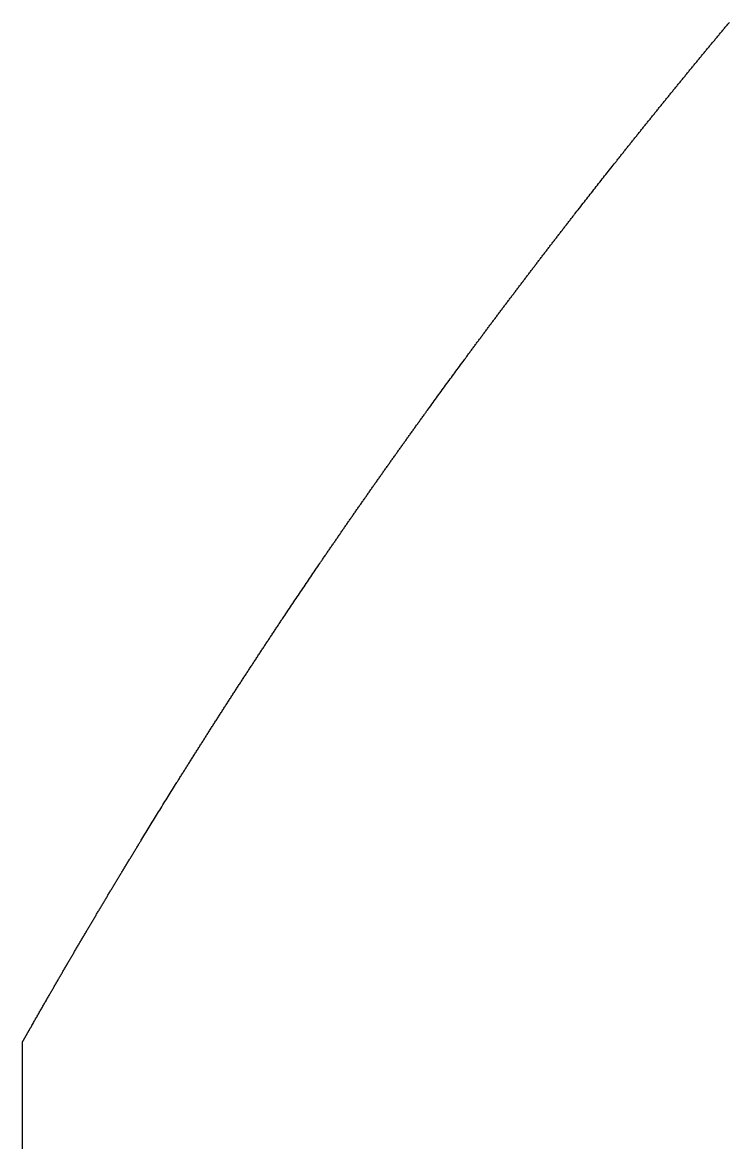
# Model space of a CAD drawing. Header units: millimetres. Extents: x 0 to 610, y 0 to 457.
# Drawn here: x 116 to 118.255, y 99.384 to 102.958 of the extents above; entities that cross this region are included whole.
import ezdxf

# ---------------------------------------------------------------- set-up
doc = ezdxf.new("R2010")
doc.units = ezdxf.units.MM
doc.layers.add('CUT_AIRCRAFT', color=7, linetype='Continuous')

msp = doc.modelspace()

# ---------------------------------------------------------------- linework, layer by layer
at = {"layer": 'CUT_AIRCRAFT'}
msp.add_lwpolyline([(116, 79.10959), (116, 99.70449), (116.00012, 99.70471), (116.00025, 99.70493), (116.00037, 99.70514), (116.00049, 99.70536), (116.00061, 99.70558), (116.00073, 99.70579), (116.00086, 99.70601), (116.00098, 99.70623), (116.0011, 99.70644), (116.00122, 99.70666), (116.00135, 99.70688), (116.00147, 99.70709), (116.00159, 99.70731), (116.00171, 99.70753), (116.00184, 99.70774), (116.00196, 99.70796), (116.00208, 99.70818), (116.0022, 99.70839), (116.00233, 99.70861), (116.00245, 99.70883), (116.00257, 99.70904), (116.00269, 99.70926), (116.00282, 99.70948), (116.00294, 99.70969), (116.00306, 99.70991), (116.00319, 99.71013), (116.00331, 99.71034), (116.00343, 99.71056), (116.00355, 99.71077), (116.00368, 99.71099), (116.0038, 99.71121), (116.00392, 99.71142), (116.00404, 99.71164), (116.00417, 99.71186), (116.00429, 99.71207), (116.00441, 99.71229), (116.00453, 99.71251), (116.00466, 99.71272), (116.00478, 99.71294), (116.0049, 99.71316), (116.00502, 99.71337), (116.00515, 99.71359), (116.00527, 99.71381), (116.00539, 99.71402), (116.00551, 99.71424), (116.00564, 99.71446), (116.00576, 99.71467), (116.00588, 99.71489), (116.006, 99.71511), (116.00613, 99.71532), (116.00625, 99.71554), (116.00637, 99.71576), (116.00649, 99.71597), (116.00662, 99.71619), (116.00674, 99.71641), (116.00686, 99.71662), (116.00698, 99.71684), (116.00711, 99.71706), (116.00723, 99.71727), (116.00735, 99.71749), (116.00748, 99.7177), (116.0076, 99.71792), (116.00772, 99.71814), (116.00784, 99.71835), (116.00797, 99.71857), (116.00809, 99.71879), (116.00821, 99.719), (116.00833, 99.71922), (116.00846, 99.71944), (116.00858, 99.71965), (116.0087, 99.71987), (116.00882, 99.72009), (116.00895, 99.7203), (116.00907, 99.72052), (116.00919, 99.72074), (116.00931, 99.72095), (116.00944, 99.72117), (116.00956, 99.72139), (116.00968, 99.7216), (116.00981, 99.72182), (116.00993, 99.72204), (116.01005, 99.72225), (116.01017, 99.72247), (116.0103, 99.72268), (116.01042, 99.7229), (116.01054, 99.72312), (116.01066, 99.72333), (116.01079, 99.72355), (116.01091, 99.72377), (116.01103, 99.72398), (116.01115, 99.7242), (116.01128, 99.72442), (116.0114, 99.72463), (116.01152, 99.72485), (116.01165, 99.72507), (116.01177, 99.72528), (116.01189, 99.7255), (116.01201, 99.72572), (116.01214, 99.72593), (116.01226, 99.72615), (116.01238, 99.72637), (116.0125, 99.72658), (116.01263, 99.7268), (116.01275, 99.72701), (116.01287, 99.72723), (116.013, 99.72745), (116.01312, 99.72766), (116.01324, 99.72788), (116.01336, 99.7281), (116.01349, 99.72831), (116.01361, 99.72853), (116.01373, 99.72875), (116.01385, 99.72896), (116.01398, 99.72918), (116.0141, 99.7294), (116.01422, 99.72961), (116.01435, 99.72983), (116.01447, 99.73005), (116.01459, 99.73026), (116.01471, 99.73048), (116.01484, 99.73069), (116.01496, 99.73091), (116.01508, 99.73113), (116.0152, 99.73134), (116.01533, 99.73156), (116.01545, 99.73178), (116.01557, 99.73199), (116.0157, 99.73221), (116.01582, 99.73243), (116.01594, 99.73264), (116.01606, 99.73286), (116.01619, 99.73308), (116.01631, 99.73329), (116.01643, 99.73351), (116.01656, 99.73372), (116.01668, 99.73394), (116.0168, 99.73416), (116.01692, 99.73437), (116.01705, 99.73459), (116.01717, 99.73481), (116.01729, 99.73502), (116.01741, 99.73524), (116.01754, 99.73546), (116.01766, 99.73567), (116.01778, 99.73589), (116.01791, 99.73611), (116.01803, 99.73632), (116.01815, 99.73654), (116.01827, 99.73675), (116.0184, 99.73697), (116.01852, 99.73719), (116.01864, 99.7374), (116.01877, 99.73762), (116.01889, 99.73784), (116.01901, 99.73805), (116.01913, 99.73827), (116.01926, 99.73849), (116.01938, 99.7387), (116.0195, 99.73892), (116.01963, 99.73914), (116.01975, 99.73935), (116.01987, 99.73957), (116.01999, 99.73978), (116.02012, 99.74), (116.02024, 99.74022), (116.02036, 99.74043), (116.02049, 99.74065), (116.02061, 99.74087), (116.02073, 99.74108), (116.02085, 99.7413), (116.02098, 99.74152), (116.0211, 99.74173), (116.02122, 99.74195), (116.02135, 99.74216), (116.02147, 99.74238), (116.02159, 99.7426), (116.02171, 99.74281), (116.02184, 99.74303), (116.02196, 99.74325), (116.02208, 99.74346), (116.02221, 99.74368), (116.02233, 99.7439), (116.02245, 99.74411), (116.02257, 99.74433), (116.0227, 99.74454), (116.02282, 99.74476), (116.02294, 99.74498), (116.02307, 99.74519), (116.02319, 99.74541), (116.02331, 99.74563), (116.02344, 99.74584), (116.02356, 99.74606), (116.02368, 99.74628), (116.0238, 99.74649), (116.02393, 99.74671), (116.02405, 99.74692), (116.02417, 99.74714), (116.0243, 99.74736), (116.02442, 99.74757), (116.02454, 99.74779), (116.02467, 99.74801), (116.02479, 99.74822), (116.02491, 99.74844), (116.02503, 99.74866), (116.02516, 99.74887), (116.02528, 99.74908), (116.0254, 99.7493), (116.02553, 99.74952), (116.02565, 99.74975), (116.02578, 99.74997), (116.0259, 99.75019), (116.02602, 99.75039), (116.02612, 99.75057), (116.02623, 99.75076), (116.02635, 99.75098), (116.02651, 99.75125), (116.0267, 99.75159), (116.02687, 99.75189), (116.0269, 99.75195), (116.02749, 99.75298), (116.02867, 99.75505), (116.0303, 99.75791), (116.03216, 99.76119), (116.03406, 99.76453), (116.03583, 99.76763), (116.03748, 99.77052), (116.03906, 99.7733), (116.04064, 99.77607), (116.04225, 99.77889), (116.04389, 99.78177), (116.04556, 99.78469), (116.04722, 99.7876), (116.04888, 99.7905), (116.05052, 99.79338), (116.05217, 99.79626), (116.05381, 99.79913), (116.05545, 99.80201), (116.0571, 99.80489), (116.05875, 99.80778), (116.06041, 99.81066), (116.06206, 99.81355), (116.06371, 99.81643), (116.06536, 99.81931), (116.06701, 99.82219), (116.06865, 99.82506), (116.0703, 99.82793), (116.07195, 99.83081), (116.07362, 99.83371), (116.07529, 99.83662), (116.07696, 99.83953), (116.07862, 99.84241), (116.08023, 99.84522), (116.0818, 99.84795), (116.08334, 99.85062), (116.08485, 99.85325), (116.08636, 99.85587), (116.08788, 99.85852), (116.08942, 99.86118), (116.09095, 99.86385), (116.09249, 99.86652), (116.09403, 99.86919), (116.09556, 99.87185), (116.0971, 99.87451), (116.09863, 99.87716), (116.10017, 99.87982), (116.1017, 99.88248), (116.10324, 99.88514), (116.10478, 99.8878), (116.10631, 99.89046), (116.10785, 99.89312), (116.10939, 99.89578), (116.11093, 99.89844), (116.11246, 99.9011), (116.114, 99.90376), (116.11554, 99.90642), (116.11708, 99.90907), (116.11862, 99.91173), (116.12016, 99.91439), (116.1217, 99.91705), (116.12324, 99.9197), (116.12478, 99.92236), (116.12633, 99.92502), (116.12787, 99.92767), (116.12941, 99.93033), (116.13095, 99.93299), (116.1325, 99.93564), (116.13404, 99.9383), (116.13558, 99.94095), (116.13713, 99.94361), (116.13867, 99.94626), (116.14022, 99.94892), (116.14176, 99.95157), (116.14331, 99.95423), (116.14485, 99.95688), (116.1464, 99.95954), (116.14795, 99.96219), (116.14949, 99.96484), (116.15104, 99.9675), (116.15259, 99.97015), (116.15414, 99.9728), (116.15569, 99.97546), (116.15724, 99.97811), (116.15879, 99.98076), (116.16034, 99.98341), (116.16189, 99.98606), (116.16344, 99.98872), (116.16499, 99.99137), (116.16654, 99.99402), (116.16809, 99.99667), (116.16964, 99.99932), (116.17119, 100.00197), (116.17275, 100.00462), (116.1743, 100.00727), (116.17585, 100.00992), (116.17741, 100.01257), (116.17896, 100.01522), (116.18051, 100.01787), (116.18207, 100.02052), (116.18362, 100.02317), (116.18518, 100.02582), (116.18674, 100.02847), (116.18829, 100.03111), (116.18985, 100.03376), (116.19141, 100.03641), (116.19296, 100.03906), (116.19452, 100.0417), (116.19608, 100.04435), (116.19764, 100.047), (116.1992, 100.04965), (116.20076, 100.05229), (116.20232, 100.05494), (116.20388, 100.05758), (116.20544, 100.06023), (116.207, 100.06288), (116.20856, 100.06552), (116.21012, 100.06817), (116.21168, 100.07081), (116.21324, 100.07346), (116.21481, 100.0761), (116.21637, 100.07875), (116.21793, 100.08139), (116.2195, 100.08403), (116.22106, 100.08668), (116.22262, 100.08932), (116.22419, 100.09196), (116.22575, 100.09461), (116.22732, 100.09725), (116.22888, 100.09989), (116.23045, 100.10253), (116.23202, 100.10518), (116.23358, 100.10782), (116.23515, 100.11046), (116.23672, 100.1131), (116.23829, 100.11574), (116.23986, 100.11838), (116.24142, 100.12103), (116.24299, 100.12367), (116.24456, 100.12631), (116.24613, 100.12895), (116.2477, 100.13159), (116.24927, 100.13423), (116.25084, 100.13687), (116.25242, 100.13951), (116.25399, 100.14214), (116.25556, 100.14478), (116.25713, 100.14742), (116.2587, 100.15006), (116.26028, 100.1527), (116.26185, 100.15534), (116.26343, 100.15798), (116.265, 100.16061), (116.26657, 100.16325), (116.26815, 100.16589), (116.26972, 100.16852), (116.2713, 100.17116), (116.27288, 100.1738), (116.27445, 100.17643), (116.27603, 100.17907), (116.27761, 100.18171), (116.27918, 100.18434), (116.28076, 100.18698), (116.28234, 100.18961), (116.28392, 100.19225), (116.2855, 100.19488), (116.28708, 100.19752), (116.28866, 100.20015), (116.29024, 100.20278), (116.29182, 100.20542), (116.2934, 100.20805), (116.29498, 100.21069), (116.29656, 100.21332), (116.29814, 100.21595), (116.29973, 100.21858), (116.30131, 100.22122), (116.30289, 100.22385), (116.30448, 100.22648), (116.30606, 100.22911), (116.30764, 100.23174), (116.30923, 100.23438), (116.31081, 100.23701), (116.3124, 100.23964), (116.31398, 100.24227), (116.31557, 100.2449), (116.31716, 100.24753), (116.31874, 100.25016), (116.32033, 100.25279), (116.32192, 100.25542), (116.32351, 100.25805), (116.32509, 100.26068), (116.32668, 100.26331), (116.32827, 100.26594), (116.32986, 100.26856), (116.33145, 100.27119), (116.33304, 100.27382), (116.33463, 100.27645), (116.33622, 100.27908), (116.33781, 100.2817), (116.3394, 100.28433), (116.341, 100.28696), (116.34259, 100.28958), (116.34418, 100.29221), (116.34578, 100.29484), (116.34737, 100.29746), (116.34896, 100.30009), (116.35055, 100.30271), (116.35215, 100.30534), (116.35374, 100.30796), (116.35534, 100.31059), (116.35694, 100.31322), (116.35854, 100.31586), (116.36014, 100.31848), (116.36173, 100.32109), (116.3633, 100.32368), (116.36488, 100.32627), (116.36648, 100.3289), (116.36812, 100.33158), (116.36979, 100.33433), (116.37146, 100.33707), (116.37306, 100.33968), (116.37451, 100.34207), (116.37582, 100.34422), (116.37716, 100.34642), (116.37878, 100.34907), (116.38092, 100.35256), (116.38372, 100.35714), (116.38703, 100.36256), (116.39062, 100.36843), (116.39425, 100.37436), (116.39773, 100.38004), (116.40107, 100.38549), (116.40435, 100.39082), (116.40761, 100.39614), (116.41092, 100.40152), (116.41426, 100.40696), (116.41763, 100.41243), (116.421, 100.41791), (116.42436, 100.42337), (116.42771, 100.42881), (116.43106, 100.43424), (116.43441, 100.43966), (116.43776, 100.44508), (116.44111, 100.45051), (116.44447, 100.45594), (116.44785, 100.46139), (116.45123, 100.46686), (116.45461, 100.47232), (116.45798, 100.47774), (116.46131, 100.48311), (116.4646, 100.48842), (116.46791, 100.49375), (116.47129, 100.49918), (116.4748, 100.50482), (116.47845, 100.51068), (116.48207, 100.51649), (116.48543, 100.52188), (116.48831, 100.52651), (116.49057, 100.53012), (116.49234, 100.53296), (116.49386, 100.53539), (116.49534, 100.53776), (116.49696, 100.54036), (116.49872, 100.54316), (116.50054, 100.54608), (116.50237, 100.54901), (116.50417, 100.55188), (116.50593, 100.55469), (116.50767, 100.55748), (116.50941, 100.56026), (116.51117, 100.56305), (116.51293, 100.56586), (116.51469, 100.56868), (116.51646, 100.5715), (116.51823, 100.57431), (116.51999, 100.57712), (116.52175, 100.57993), (116.52352, 100.58273), (116.52528, 100.58554), (116.52705, 100.58835), (116.52881, 100.59116), (116.53058, 100.59397), (116.53235, 100.59677), (116.53411, 100.59958), (116.53588, 100.60239), (116.53765, 100.60519), (116.53942, 100.608), (116.54118, 100.61081), (116.54295, 100.61361), (116.54472, 100.61642), (116.54649, 100.61922), (116.54826, 100.62203), (116.55004, 100.62483), (116.55181, 100.62764), (116.55358, 100.63044), (116.55535, 100.63324), (116.55712, 100.63605), (116.5589, 100.63885), (116.56067, 100.64165), (116.56244, 100.64446), (116.56422, 100.64726), (116.56599, 100.65006), (116.56777, 100.65286), (116.56954, 100.65566), (116.57132, 100.65847), (116.5731, 100.66127), (116.57487, 100.66407), (116.57665, 100.66687), (116.57843, 100.66967), (116.58021, 100.67247), (116.58199, 100.67527), (116.58377, 100.67807), (116.58554, 100.68087), (116.58732, 100.68367), (116.58911, 100.68646), (116.59089, 100.68926), (116.59267, 100.69206), (116.59445, 100.69486), (116.59623, 100.69766), (116.59801, 100.70045), (116.5998, 100.70325), (116.60158, 100.70605), (116.60337, 100.70884), (116.60515, 100.71164), (116.60693, 100.71444), (116.60872, 100.71723), (116.61051, 100.72003), (116.61229, 100.72282), (116.61408, 100.72562), (116.61587, 100.72841), (116.61765, 100.7312), (116.61944, 100.734), (116.62123, 100.73679), (116.62302, 100.73958), (116.62481, 100.74238), (116.6266, 100.74517), (116.62839, 100.74796), (116.63018, 100.75076), (116.63197, 100.75355), (116.63376, 100.75634), (116.63555, 100.75913), (116.63734, 100.76192), (116.63914, 100.76471), (116.64093, 100.7675), (116.64272, 100.77029), (116.64452, 100.77308), (116.64631, 100.77587), (116.64811, 100.77866), (116.6499, 100.78145), (116.6517, 100.78424), (116.65349, 100.78703), (116.65529, 100.78982), (116.65709, 100.7926), (116.65889, 100.79539), (116.66068, 100.79818), (116.66248, 100.80097), (116.66428, 100.80375), (116.66608, 100.80654), (116.66788, 100.80933), (116.66968, 100.81211), (116.67148, 100.8149), (116.67328, 100.81768), (116.67508, 100.82047), (116.67689, 100.82325), (116.67869, 100.82604), (116.68049, 100.82882), (116.68229, 100.83161), (116.6841, 100.83439), (116.6859, 100.83717), (116.68771, 100.83996), (116.68951, 100.84274), (116.69132, 100.84552), (116.69312, 100.8483), (116.69493, 100.85109), (116.69674, 100.85387), (116.69854, 100.85665), (116.70035, 100.85943), (116.70216, 100.86221), (116.70397, 100.86499), (116.70578, 100.86777), (116.70759, 100.87055), (116.7094, 100.87333), (116.71121, 100.87611), (116.71302, 100.87889), (116.71483, 100.88167), (116.71664, 100.88445), (116.71845, 100.88723), (116.72026, 100.89), (116.72208, 100.89278), (116.72389, 100.89556), (116.7257, 100.89834), (116.72752, 100.90111), (116.72933, 100.90389), (116.73115, 100.90667), (116.73296, 100.90944), (116.73478, 100.91222), (116.7366, 100.91499), (116.73841, 100.91777), (116.74023, 100.92054), (116.74205, 100.92332), (116.74387, 100.92609), (116.74568, 100.92887), (116.7475, 100.93164), (116.74932, 100.93441), (116.75114, 100.93719), (116.75296, 100.93996), (116.75478, 100.94273), (116.7566, 100.9455), (116.75843, 100.94828), (116.76025, 100.95105), (116.76207, 100.95382), (116.76389, 100.95659), (116.76572, 100.95936), (116.76754, 100.96213), (116.76937, 100.9649), (116.77119, 100.96767), (116.77302, 100.97044), (116.77484, 100.97321), (116.77667, 100.97598), (116.77849, 100.97875), (116.78032, 100.98152), (116.78215, 100.98429), (116.78398, 100.98705), (116.7858, 100.98982), (116.78763, 100.99259), (116.78946, 100.99535), (116.79129, 100.99812), (116.79312, 101.00089), (116.79495, 101.00366), (116.79678, 101.00642), (116.79861, 101.00918), (116.80044, 101.01195), (116.80228, 101.01471), (116.80411, 101.01748), (116.80595, 101.02025), (116.80779, 101.02302), (116.80962, 101.02579), (116.81145, 101.02854), (116.81326, 101.03127), (116.81508, 101.034), (116.81691, 101.03677), (116.81879, 101.03959), (116.8207, 101.04247), (116.82261, 101.04533), (116.82444, 101.04808), (116.82614, 101.05063), (116.82768, 101.05296), (116.82927, 101.05534), (116.83113, 101.05812), (116.83349, 101.06168), (116.83653, 101.06623), (116.84008, 101.07155), (116.8439, 101.07727), (116.84777, 101.08305), (116.85148, 101.08861), (116.85506, 101.09395), (116.85856, 101.09919), (116.86206, 101.10441), (116.8656, 101.10969), (116.86918, 101.11502), (116.87278, 101.12039), (116.87639, 101.12575), (116.87998, 101.1311), (116.88357, 101.13644), (116.88716, 101.14176), (116.89074, 101.14707), (116.89432, 101.15239), (116.89791, 101.15771), (116.90151, 101.16304), (116.90511, 101.16838), (116.90874, 101.17374), (116.91236, 101.17909), (116.91596, 101.18441), (116.91952, 101.18967), (116.92304, 101.19486), (116.92657, 101.20007), (116.93018, 101.2054), (116.93395, 101.21094), (116.93788, 101.21672), (116.94177, 101.22243), (116.94536, 101.22772), (116.9484, 101.23219), (116.95073, 101.2356), (116.9525, 101.2382), (116.95397, 101.24036), (116.95541, 101.24246), (116.95701, 101.24481), (116.95875, 101.24737), (116.96058, 101.25004), (116.96242, 101.25274), (116.96421, 101.25536), (116.96597, 101.25793), (116.9677, 101.26047), (116.96943, 101.263), (116.97118, 101.26555), (116.97293, 101.26812), (116.97469, 101.27069), (116.97646, 101.27327), (116.97822, 101.27583), (116.97997, 101.2784), (116.98173, 101.28096), (116.98348, 101.28352), (116.98524, 101.28609), (116.987, 101.28865), (116.98876, 101.29121), (116.99052, 101.29378), (116.99228, 101.29634), (116.99404, 101.2989), (116.9958, 101.30147), (116.99756, 101.30403), (116.99932, 101.30659), (117.00108, 101.30915), (117.00284, 101.31171), (117.00461, 101.31427), (117.00637, 101.31684), (117.00813, 101.3194), (117.0099, 101.32196), (117.01166, 101.32452), (117.01342, 101.32708), (117.01519, 101.32964), (117.01695, 101.33219), (117.01872, 101.33475), (117.02048, 101.33731), (117.02225, 101.33987), (117.02402, 101.34243), (117.02578, 101.34499), (117.02755, 101.34755), (117.02932, 101.3501), (117.03109, 101.35266), (117.03285, 101.35522), (117.03462, 101.35777), (117.03639, 101.36033), (117.03816, 101.36289), (117.03993, 101.36544), (117.0417, 101.368), (117.04347, 101.37055), (117.04524, 101.37311), (117.04701, 101.37566), (117.04879, 101.37822), (117.05056, 101.38077), (117.05233, 101.38333), (117.0541, 101.38588), (117.05588, 101.38843), (117.05765, 101.39099), (117.05942, 101.39354), (117.0612, 101.39609), (117.06297, 101.39864), (117.06475, 101.4012), (117.06652, 101.40375), (117.0683, 101.4063), (117.07008, 101.40885), (117.07185, 101.4114), (117.07363, 101.41395), (117.07541, 101.4165), (117.07718, 101.41905), (117.07896, 101.42161), (117.08074, 101.42415), (117.08252, 101.4267), (117.0843, 101.42925), (117.08608, 101.4318), (117.08786, 101.43435), (117.08964, 101.4369), (117.09142, 101.43945), (117.0932, 101.442), (117.09498, 101.44454), (117.09676, 101.44709), (117.09855, 101.44964), (117.10033, 101.45219), (117.10211, 101.45473), (117.1039, 101.45728), (117.10568, 101.45983), (117.10746, 101.46237), (117.10925, 101.46492), (117.11103, 101.46746), (117.11282, 101.47001), (117.1146, 101.47255), (117.11639, 101.4751), (117.11818, 101.47764), (117.11996, 101.48019), (117.12175, 101.48273), (117.12354, 101.48527), (117.12533, 101.48782), (117.12711, 101.49036), (117.1289, 101.4929), (117.13069, 101.49544), (117.13248, 101.49799), (117.13427, 101.50053), (117.13606, 101.50307), (117.13785, 101.50561), (117.13964, 101.50815), (117.14143, 101.51069), (117.14322, 101.51323), (117.14502, 101.51578), (117.14681, 101.51832), (117.1486, 101.52086), (117.15039, 101.5234), (117.15219, 101.52593), (117.15398, 101.52847), (117.15578, 101.53101), (117.15757, 101.53355), (117.15937, 101.53609), (117.16116, 101.53863), (117.16296, 101.54117), (117.16475, 101.5437), (117.16655, 101.54624), (117.16835, 101.54878), (117.17014, 101.55131), (117.17194, 101.55385), (117.17374, 101.55639), (117.17554, 101.55892), (117.17734, 101.56146), (117.17913, 101.56399), (117.18093, 101.56653), (117.18273, 101.56906), (117.18453, 101.5716), (117.18633, 101.57413), (117.18814, 101.57667), (117.18994, 101.5792), (117.19174, 101.58173), (117.19354, 101.58427), (117.19534, 101.5868), (117.19714, 101.58933), (117.19895, 101.59187), (117.20075, 101.5944), (117.20256, 101.59693), (117.20436, 101.59946), (117.20616, 101.60199), (117.20797, 101.60452), (117.20977, 101.60706), (117.21158, 101.60959), (117.21339, 101.61212), (117.21519, 101.61465), (117.217, 101.61718), (117.21881, 101.61971), (117.22061, 101.62224), (117.22242, 101.62477), (117.22423, 101.62729), (117.22604, 101.62982), (117.22785, 101.63235), (117.22966, 101.63488), (117.23147, 101.63741), (117.23328, 101.63993), (117.23509, 101.64246), (117.2369, 101.64499), (117.23871, 101.64752), (117.24052, 101.65004), (117.24233, 101.65257), (117.24414, 101.65509), (117.24596, 101.65762), (117.24777, 101.66015), (117.24958, 101.66267), (117.2514, 101.6652), (117.25321, 101.66772), (117.25502, 101.67024), (117.25684, 101.67277), (117.25865, 101.67529), (117.26047, 101.67781), (117.26229, 101.68034), (117.26411, 101.68287), (117.26593, 101.6854), (117.26775, 101.68792), (117.26955, 101.69043), (117.27135, 101.69292), (117.27315, 101.69542), (117.27497, 101.69794), (117.27682, 101.70052), (117.27873, 101.70315), (117.28062, 101.70577), (117.28243, 101.70828), (117.2841, 101.7106), (117.28562, 101.7127), (117.28717, 101.71485), (117.28901, 101.71739), (117.29139, 101.72068), (117.29446, 101.72493), (117.29807, 101.72991), (117.30197, 101.73529), (117.3059, 101.74072), (117.30968, 101.74594), (117.31332, 101.75095), (117.31689, 101.75586), (117.32044, 101.76075), (117.32404, 101.7657), (117.32768, 101.7707), (117.33134, 101.77573), (117.335, 101.78077), (117.33866, 101.78578), (117.34231, 101.79079), (117.34595, 101.79578), (117.34959, 101.80076), (117.35323, 101.80575), (117.35687, 101.81074), (117.36053, 101.81573), (117.36419, 101.82074), (117.36787, 101.82577), (117.37155, 101.83079), (117.3752, 101.83577), (117.37882, 101.84071), (117.3824, 101.84558), (117.38599, 101.85047), (117.38966, 101.85546), (117.39347, 101.86065), (117.39745, 101.86606), (117.40139, 101.87141), (117.40504, 101.87637), (117.40815, 101.88058), (117.41054, 101.88383), (117.41239, 101.88633), (117.41394, 101.88844), (117.41546, 101.8905), (117.41714, 101.89277), (117.41896, 101.89524), (117.42086, 101.89781), (117.42277, 101.9004), (117.42464, 101.90293), (117.42648, 101.90541), (117.42829, 101.90786), (117.4301, 101.9103), (117.43192, 101.91276), (117.43375, 101.91524), (117.43558, 101.91772), (117.43742, 101.9202), (117.43926, 101.92268), (117.44109, 101.92515), (117.44292, 101.92763), (117.44475, 101.9301), (117.44659, 101.93257), (117.44842, 101.93504), (117.45026, 101.93751), (117.45209, 101.93999), (117.45393, 101.94246), (117.45576, 101.94493), (117.4576, 101.9474), (117.45944, 101.94987), (117.46127, 101.95234), (117.46311, 101.95482), (117.46495, 101.95729), (117.46678, 101.95976), (117.46862, 101.96223), (117.47046, 101.9647), (117.4723, 101.96716), (117.47414, 101.96963), (117.47598, 101.9721), (117.47782, 101.97457), (117.47966, 101.97704), (117.4815, 101.97951), (117.48334, 101.98198), (117.48518, 101.98444), (117.48702, 101.98691), (117.48886, 101.98938), (117.49071, 101.99184), (117.49255, 101.99431), (117.49439, 101.99678), (117.49624, 101.99924), (117.49808, 102.00171), (117.49992, 102.00417), (117.50177, 102.00664), (117.50361, 102.00911), (117.50546, 102.01157), (117.5073, 102.01403), (117.50915, 102.0165), (117.51099, 102.01896), (117.51284, 102.02143), (117.51469, 102.02389), (117.51653, 102.02635), (117.51838, 102.02882), (117.52023, 102.03128), (117.52208, 102.03374), (117.52392, 102.0362), (117.52577, 102.03867), (117.52762, 102.04113), (117.52947, 102.04359), (117.53132, 102.04605), (117.53317, 102.04851), (117.53502, 102.05097), (117.53687, 102.05343), (117.53872, 102.05589), (117.54057, 102.05835), (117.54243, 102.06081), (117.54428, 102.06327), (117.54613, 102.06573), (117.54798, 102.06819), (117.54984, 102.07065), (117.55169, 102.07311), (117.55354, 102.07556), (117.5554, 102.07802), (117.55725, 102.08048), (117.55911, 102.08294), (117.56096, 102.08539), (117.56282, 102.08785), (117.56467, 102.09031), (117.56653, 102.09276), (117.56839, 102.09522), (117.57024, 102.09768), (117.5721, 102.10013), (117.57396, 102.10259), (117.57582, 102.10504), (117.57767, 102.1075), (117.57953, 102.10995), (117.58139, 102.11241), (117.58325, 102.11486), (117.58511, 102.11731), (117.58697, 102.11977), (117.58883, 102.12222), (117.59069, 102.12467), (117.59255, 102.12713), (117.59441, 102.12958), (117.59628, 102.13203), (117.59814, 102.13448), (117.6, 102.13693), (117.60186, 102.13939), (117.60372, 102.14184), (117.60559, 102.14429), (117.60745, 102.14674), (117.60932, 102.14919), (117.61118, 102.15164), (117.61304, 102.15409), (117.61491, 102.15654), (117.61677, 102.15899), (117.61864, 102.16144), (117.62051, 102.16389), (117.62237, 102.16634), (117.62424, 102.16878), (117.62611, 102.17123), (117.62797, 102.17368), (117.62984, 102.17613), (117.63171, 102.17857), (117.63358, 102.18102), (117.63545, 102.18347), (117.63731, 102.18592), (117.63918, 102.18836), (117.64105, 102.19081), (117.64292, 102.19325), (117.64479, 102.1957), (117.64666, 102.19814), (117.64853, 102.20059), (117.65041, 102.20303), (117.65228, 102.20548), (117.65415, 102.20792), (117.65602, 102.21037), (117.65789, 102.21281), (117.65977, 102.21526), (117.66164, 102.2177), (117.66351, 102.22014), (117.66539, 102.22258), (117.66726, 102.22503), (117.66914, 102.22747), (117.67101, 102.22991), (117.67289, 102.23235), (117.67476, 102.23479), (117.67664, 102.23724), (117.67852, 102.23968), (117.68039, 102.24212), (117.68227, 102.24456), (117.68415, 102.247), (117.68602, 102.24944), (117.6879, 102.25188), (117.68978, 102.25432), (117.69166, 102.25676), (117.69354, 102.2592), (117.69542, 102.26163), (117.6973, 102.26407), (117.69918, 102.26651), (117.70106, 102.26895), (117.70294, 102.27139), (117.70482, 102.27382), (117.7067, 102.27626), (117.70858, 102.2787), (117.71046, 102.28113), (117.71234, 102.28357), (117.71423, 102.28601), (117.71611, 102.28844), (117.71799, 102.29088), (117.71988, 102.29331), (117.72176, 102.29575), (117.72365, 102.29818), (117.72553, 102.30062), (117.72741, 102.30305), (117.7293, 102.30548), (117.73118, 102.30792), (117.73307, 102.31035), (117.73496, 102.31279), (117.73685, 102.31523), (117.73874, 102.31767), (117.74063, 102.3201), (117.7425, 102.32252), (117.74437, 102.32492), (117.74624, 102.32733), (117.74813, 102.32976), (117.75006, 102.33225), (117.75203, 102.33479), (117.754, 102.33731), (117.75588, 102.33974), (117.75762, 102.34197), (117.75918, 102.34398), (117.76079, 102.34605), (117.7627, 102.34851), (117.76518, 102.35169), (117.76839, 102.35581), (117.77217, 102.36066), (117.77625, 102.36589), (117.78037, 102.37118), (117.78433, 102.37625), (117.78814, 102.38113), (117.79187, 102.3859), (117.79559, 102.39065), (117.79935, 102.39546), (117.80316, 102.40033), (117.80699, 102.40522), (117.81083, 102.41011), (117.81465, 102.41499), (117.81847, 102.41985), (117.82228, 102.42471), (117.82608, 102.42955), (117.82989, 102.4344), (117.83371, 102.43925), (117.83753, 102.44411), (117.84136, 102.44898), (117.84521, 102.45386), (117.84905, 102.45874), (117.85288, 102.46359), (117.85666, 102.46839), (117.8604, 102.47313), (117.86416, 102.47788), (117.86799, 102.48274), (117.87198, 102.48778), (117.87614, 102.49304), (117.88026, 102.49824), (117.88407, 102.50305), (117.88732, 102.50716), (117.88983, 102.51033), (117.89178, 102.51278), (117.89342, 102.51485), (117.89503, 102.51687), (117.8968, 102.5191), (117.89872, 102.52152), (117.90072, 102.52405), (117.90274, 102.52658), (117.90471, 102.52906), (117.90664, 102.53149), (117.90855, 102.53389), (117.91045, 102.53629), (117.91237, 102.5387), (117.9143, 102.54113), (117.91624, 102.54356), (117.91817, 102.54599), (117.92011, 102.54842), (117.92204, 102.55085), (117.92397, 102.55327), (117.9259, 102.55569), (117.92783, 102.55812), (117.92976, 102.56054), (117.93169, 102.56296), (117.93363, 102.56539), (117.93556, 102.56781), (117.9375, 102.57023), (117.93943, 102.57266), (117.94136, 102.57508), (117.9433, 102.5775), (117.94523, 102.57992), (117.94717, 102.58234), (117.94911, 102.58477), (117.95104, 102.58719), (117.95298, 102.58961), (117.95491, 102.59203), (117.95685, 102.59445), (117.95879, 102.59687), (117.96073, 102.59929), (117.96266, 102.60171), (117.9646, 102.60413), (117.96654, 102.60654), (117.96848, 102.60896), (117.97042, 102.61138), (117.97236, 102.6138), (117.9743, 102.61622), (117.97624, 102.61864), (117.97818, 102.62105), (117.98012, 102.62347), (117.98206, 102.62589), (117.984, 102.6283), (117.98595, 102.63072), (117.98789, 102.63314), (117.98983, 102.63555), (117.99177, 102.63797), (117.99372, 102.64038), (117.99566, 102.6428), (117.9976, 102.64521), (117.99955, 102.64763), (118.00149, 102.65004), (118.00344, 102.65245), (118.00538, 102.65487), (118.00733, 102.65728), (118.00927, 102.65969), (118.01122, 102.66211), (118.01317, 102.66452), (118.01511, 102.66693), (118.01706, 102.66935), (118.01901, 102.67176), (118.02095, 102.67417), (118.0229, 102.67658), (118.02485, 102.67899), (118.0268, 102.6814), (118.02875, 102.68381), (118.0307, 102.68622), (118.03265, 102.68863), (118.0346, 102.69104), (118.03655, 102.69345), (118.0385, 102.69586), (118.04045, 102.69827), (118.0424, 102.70068), (118.04435, 102.70309), (118.0463, 102.7055), (118.04826, 102.7079), (118.05021, 102.71031), (118.05216, 102.71272), (118.05411, 102.71513), (118.05607, 102.71753), (118.05802, 102.71994), (118.05998, 102.72235), (118.06193, 102.72475), (118.06388, 102.72716), (118.06584, 102.72957), (118.06779, 102.73197), (118.06975, 102.73438), (118.07171, 102.73678), (118.07366, 102.73919), (118.07562, 102.74159), (118.07758, 102.74399), (118.07953, 102.7464), (118.08149, 102.7488), (118.08345, 102.7512), (118.08541, 102.75361), (118.08737, 102.75601), (118.08932, 102.75841), (118.09128, 102.76082), (118.09324, 102.76322), (118.0952, 102.76562), (118.09716, 102.76802), (118.09912, 102.77042), (118.10108, 102.77282), (118.10305, 102.77522), (118.10501, 102.77762), (118.10697, 102.78002), (118.10893, 102.78242), (118.11089, 102.78482), (118.11286, 102.78722), (118.11482, 102.78962), (118.11678, 102.79202), (118.11875, 102.79442), (118.12071, 102.79682), (118.12267, 102.79922), (118.12464, 102.80161), (118.1266, 102.80401), (118.12857, 102.80641), (118.13053, 102.80881), (118.1325, 102.8112), (118.13447, 102.8136), (118.13643, 102.816), (118.1384, 102.81839), (118.14037, 102.82079), (118.14233, 102.82318), (118.1443, 102.82558), (118.14627, 102.82797), (118.14824, 102.83037), (118.15021, 102.83276), (118.15218, 102.83516), (118.15415, 102.83755), (118.15612, 102.83994), (118.15809, 102.84234), (118.16006, 102.84473), (118.16203, 102.84712), (118.164, 102.84952), (118.16597, 102.85191), (118.16794, 102.8543), (118.16991, 102.85669), (118.17188, 102.85908), (118.17386, 102.86148), (118.17583, 102.86387), (118.1778, 102.86626), (118.17978, 102.86865), (118.18175, 102.87104), (118.18372, 102.87343), (118.1857, 102.87582), (118.18767, 102.87821), (118.18965, 102.8806), (118.19162, 102.88299), (118.1936, 102.88538), (118.19558, 102.88776), (118.19755, 102.89015), (118.19953, 102.89254), (118.20151, 102.89493), (118.20348, 102.89732), (118.20546, 102.8997), (118.20744, 102.90209), (118.20942, 102.90448), (118.21139, 102.90686), (118.21337, 102.90925), (118.21535, 102.91163), (118.21733, 102.91402), (118.21931, 102.91641), (118.22129, 102.91879), (118.22327, 102.92117), (118.22525, 102.92356), (118.22723, 102.92594), (118.22921, 102.92832), (118.2312, 102.93071), (118.23319, 102.9331), (118.23517, 102.93549), (118.23716, 102.93788), (118.23913, 102.94024), (118.24109, 102.9426), (118.24305, 102.94495), (118.24503, 102.94734), (118.24706, 102.94977), (118.24914, 102.95226), (118.2512, 102.95474), (118.25318, 102.95711), (118.255, 102.9593)], dxfattribs=at)

doc.saveas('drawing.dxf')
